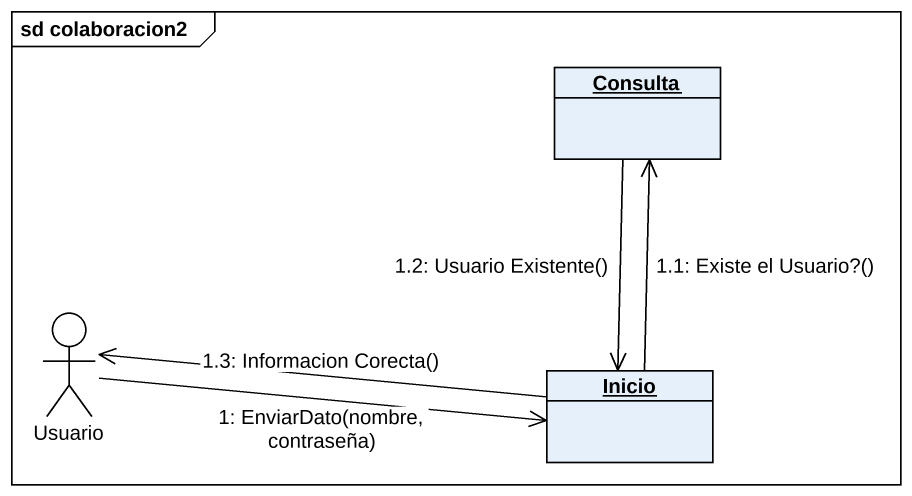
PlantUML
@startuml
mainframe sd colaboracion2
allowmixing
hide circle
hide empty members
object Consulta
actor Usuario
object Inicio
Usuario -right-> Inicio : 1: EnviarDato(nombre, contraseña)
Inicio -up-> Consulta : 1.1: Existe el Usuario?()
Consulta --> Inicio : 1.2: Usuario Existente()
Inicio -left-> Usuario : 1.3: Informacion Corecta()
@enduml
